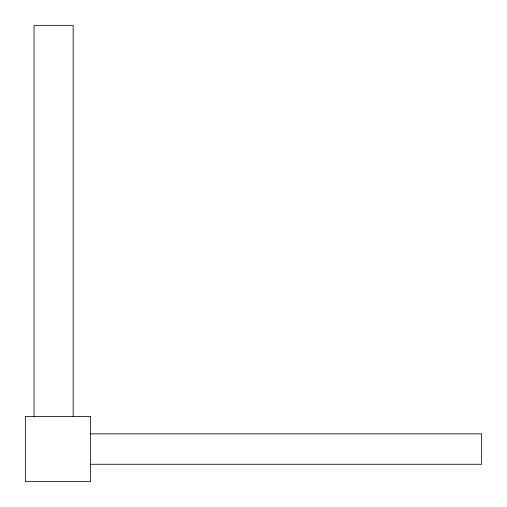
<?xml version="1.0" encoding="UTF-8"?>
<svg xmlns="http://www.w3.org/2000/svg" width="507" height="507" viewBox="0 0 507 507"><rect width="100%" height="100%" fill="white"/><g stroke="black" fill="none" stroke-linecap="round" stroke-linejoin="round"><path stroke-width="0.76" d="M90.538 433.846L481.65 433.846L481.65 464.266L90.538 464.266M73.154 416.462L73.154 25.35L34.039 25.35L34.039 416.462M90.538 416.462L25.35 416.462L25.35 481.65L90.538 481.65L90.538 416.462"/></g></svg>
